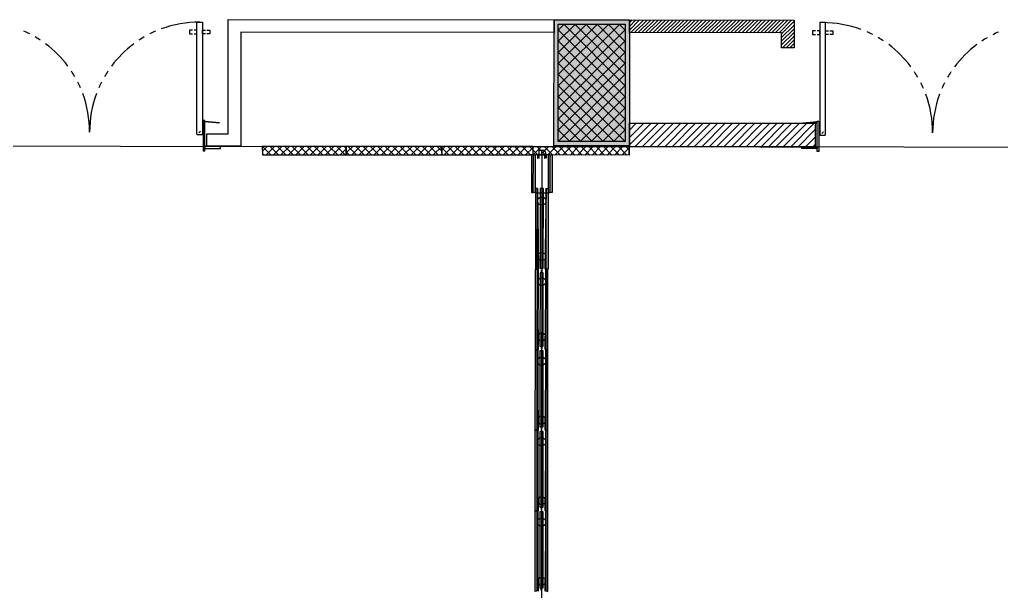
# Model space of a CAD drawing. Extents: x -957 to 3394, y -3 to 3008.
# Drawn here: x 1216.6 to 1677.1, y 1917.7 to 2185.8 of the extents above; entities that cross this region are included whole.
import ezdxf

# ---------------------------------------------------------------- set-up
doc = ezdxf.new("R2010")
doc.units = 0
doc.header["$MEASUREMENT"] = 0
for name, color, linetype in [('HATCHES', 7, 'CONTINUOUS'), ('PDF_0SKM_PENDENT_SPRINKLER', 7, 'CONTINUOUS'), ('PDF_FRAMING-COLUMN', 7, 'CONTINUOUS'), ('PDF_FRAMING-COLUMN_HATCH', 7, 'CONTINUOUS'), ('PDF_HATCH', 7, 'CONTINUOUS'), ('PDF_I-DOOR', 7, 'CONTINUOUS'), ('PDF_I-DOOR-OPEN', 7, 'CONTINUOUS'), ('PDF_I-ELE', 7, 'CONTINUOUS'), ('PDF_I-FURN-FIXD', 7, 'CONTINUOUS'), ('PDF_ID_LAYER', 7, 'CONTINUOUS'), ('PDF_SHREM-CAD_6_CABLE', 7, 'CONTINUOUS'), ('PDF_SHREM_ACOUSTIC_WALL', 7, 'CONTINUOUS'), ('PDF_SHREM_COMMENTS', 7, 'CONTINUOUS'), ('PDF_SHREM_STONE_QTY', 7, 'CONTINUOUS')]:
    doc.layers.add(name, color=color, linetype=linetype)

msp = doc.modelspace()

# ---------------------------------------------------------------- hatches: boundary and pattern name
at = {"layer": 'PDF_0SKM_PENDENT_SPRINKLER'}
for points in [[(1459.95, 2068.88), (1459.5, 2068.88), (1459.49, 2068.88), (1459.49, 2068.88), (1459.48, 2068.89), (1459.48, 2068.89), (1459.48, 2068.9), (1459.51, 2106.56), (1459.98, 2106.56)], [(1463.05, 2068.88), (1463.5, 2068.88), (1463.51, 2068.88), (1463.51, 2068.88), (1463.52, 2068.88), (1463.52, 2068.89), (1463.52, 2068.89), (1463.55, 2106.56), (1463.08, 2106.56)], [(1459.48, 2068.55), (1459.48, 2068.75), (1459.48, 2068.75), (1459.48, 2068.76), (1459.49, 2068.76), (1459.49, 2068.76), (1459.5, 2068.76), (1459.95, 2068.76), (1459.92, 2031.1), (1459.46, 2031.11), (1459.46, 2031.11), (1459.45, 2031.11), (1459.45, 2031.11), (1459.45, 2031.12), (1459.45, 2031.12)], [(1463.52, 2068.55), (1463.52, 2068.74), (1463.52, 2068.75), (1463.52, 2068.75), (1463.51, 2068.76), (1463.51, 2068.76), (1463.5, 2068.76), (1463.05, 2068.76), (1463.02, 2031.1), (1463.47, 2031.1), (1463.48, 2031.1), (1463.48, 2031.1), (1463.48, 2031.11), (1463.49, 2031.11), (1463.49, 2031.12)], [(1459.45, 2030.78), (1459.45, 2030.97), (1459.45, 2030.98), (1459.45, 2030.98), (1459.45, 2030.98), (1459.46, 2030.99), (1459.46, 2030.99), (1459.92, 2030.99), (1459.89, 1993.33), (1459.43, 1993.33), (1459.43, 1993.33), (1459.42, 1993.33), (1459.42, 1993.33), (1459.42, 1993.34), (1459.42, 1993.34)], [(1463.49, 2030.78), (1463.49, 2030.97), (1463.49, 2030.97), (1463.48, 2030.98), (1463.48, 2030.98), (1463.48, 2030.98), (1463.47, 2030.98), (1463.02, 2030.98), (1462.98, 1993.33), (1463.44, 1993.32), (1463.44, 1993.33), (1463.45, 1993.33), (1463.45, 1993.33), (1463.45, 1993.34), (1463.46, 1993.34)], [(1459.42, 1993), (1459.42, 1993.19), (1459.42, 1993.2), (1459.42, 1993.2), (1459.42, 1993.21), (1459.43, 1993.21), (1459.43, 1993.21), (1459.89, 1993.21), (1459.86, 1955.55), (1459.4, 1955.55), (1459.39, 1955.55), (1459.39, 1955.55), (1459.39, 1955.56), (1459.38, 1955.56), (1459.38, 1955.57)], [(1463.46, 1993), (1463.46, 1993.19), (1463.45, 1993.2), (1463.45, 1993.2), (1463.45, 1993.2), (1463.44, 1993.21), (1463.44, 1993.21), (1462.98, 1993.21), (1462.95, 1955.55), (1463.41, 1955.55), (1463.41, 1955.55), (1463.42, 1955.55), (1463.42, 1955.55), (1463.42, 1955.56), (1463.42, 1955.56)], [(1459.38, 1955.23), (1459.38, 1955.42), (1459.38, 1955.42), (1459.39, 1955.43), (1459.39, 1955.43), (1459.39, 1955.43), (1459.4, 1955.43), (1459.86, 1955.43), (1459.82, 1917.78), (1459.37, 1917.78), (1459.36, 1917.78), (1459.36, 1917.78), (1459.35, 1917.78), (1459.35, 1917.79), (1459.35, 1917.79)], [(1463.42, 1955.22), (1463.42, 1955.41), (1463.42, 1955.42), (1463.42, 1955.42), (1463.42, 1955.43), (1463.41, 1955.43), (1463.41, 1955.43), (1462.95, 1955.43), (1462.92, 1917.77), (1463.38, 1917.77), (1463.38, 1917.77), (1463.38, 1917.78), (1463.39, 1917.78), (1463.39, 1917.78), (1463.39, 1917.79)]]:
    msp.add_hatch(color=256, dxfattribs=at).paths.add_polyline_path(points)
at = {"layer": 'PDF_HATCH'}
for points in [[(1458.54, 2068.83), (1459.42, 2068.83), (1459.42, 2069.1), (1459.48, 2069.1), (1459.51, 2106.56), (1458.57, 2106.56)], [(1458.54, 2068.83), (1459.43, 2068.83), (1459.43, 2069.1), (1459.48, 2069.1), (1459.51, 2106.56), (1458.57, 2106.56)], [(1458.54, 2068.83), (1459.42, 2068.83), (1459.43, 2069.1), (1459.48, 2069.1), (1459.51, 2106.56), (1458.57, 2106.56)], [(1464.46, 2068.82), (1463.57, 2068.82), (1463.57, 2069.1), (1463.52, 2069.1), (1463.55, 2106.56), (1464.49, 2106.56)], [(1464.46, 2068.82), (1463.57, 2068.82), (1463.58, 2069.1), (1463.52, 2069.1), (1463.55, 2106.56), (1464.49, 2106.56)], [(1464.46, 2068.82), (1463.57, 2068.82), (1463.57, 2069.1), (1463.52, 2069.1), (1463.55, 2106.56), (1464.49, 2106.56)], [(1458.56, 2068.83), (1459.43, 2068.83), (1459.43, 2068.54), (1459.48, 2068.54), (1459.45, 2031.32), (1459.39, 2031.32), (1459.39, 2031.04), (1458.52, 2031.04)], [(1458.56, 2068.83), (1459.42, 2068.83), (1459.42, 2068.54), (1459.48, 2068.54), (1459.45, 2031.32), (1459.39, 2031.32), (1459.39, 2031.04), (1458.52, 2031.04)], [(1464.44, 2068.82), (1463.57, 2068.82), (1463.57, 2068.54), (1463.52, 2068.54), (1463.49, 2031.31), (1463.54, 2031.31), (1463.54, 2031.04), (1464.41, 2031.04)], [(1464.44, 2068.82), (1463.57, 2068.82), (1463.57, 2068.54), (1463.52, 2068.54), (1463.49, 2031.31), (1463.54, 2031.31), (1463.54, 2031.04), (1464.41, 2031.04)], [(1458.52, 2031.04), (1459.39, 2031.04), (1459.39, 2030.77), (1459.45, 2030.77), (1459.42, 1993.54), (1459.36, 1993.54), (1459.36, 1993.27), (1458.49, 1993.27)], [(1458.52, 2031.04), (1459.39, 2031.04), (1459.39, 2030.77), (1459.45, 2030.77), (1459.42, 1993.54), (1459.36, 1993.54), (1459.36, 1993.27), (1458.49, 1993.27)], [(1464.41, 2031.04), (1463.54, 2031.04), (1463.54, 2030.76), (1463.49, 2030.76), (1463.45, 1993.54), (1463.51, 1993.54), (1463.51, 1993.26), (1464.38, 1993.26)], [(1464.41, 2031.04), (1463.54, 2031.04), (1463.54, 2030.76), (1463.49, 2030.76), (1463.46, 1993.54), (1463.51, 1993.54), (1463.51, 1993.26), (1464.38, 1993.26)], [(1458.49, 1993.27), (1459.36, 1993.27), (1459.36, 1992.99), (1459.42, 1992.99), (1459.38, 1955.76), (1459.33, 1955.76), (1459.33, 1955.49), (1458.46, 1955.49)], [(1458.49, 1993.27), (1459.36, 1993.27), (1459.36, 1992.99), (1459.41, 1992.99), (1459.38, 1955.76), (1459.33, 1955.76), (1459.33, 1955.49), (1458.46, 1955.49)], [(1464.38, 1993.26), (1463.51, 1993.26), (1463.51, 1992.99), (1463.46, 1992.99), (1463.42, 1955.76), (1463.48, 1955.76), (1463.48, 1955.49), (1464.35, 1955.48)], [(1464.38, 1993.26), (1463.51, 1993.26), (1463.51, 1992.99), (1463.45, 1992.99), (1463.42, 1955.76), (1463.48, 1955.76), (1463.48, 1955.49), (1464.35, 1955.48)], [(1458.46, 1955.49), (1459.33, 1955.49), (1459.33, 1955.21), (1459.38, 1955.21), (1459.35, 1917.99), (1459.3, 1917.99), (1459.3, 1917.71), (1458.43, 1917.71)], [(1458.46, 1955.49), (1459.33, 1955.49), (1459.33, 1955.21), (1459.38, 1955.21), (1459.35, 1917.99), (1459.3, 1917.99), (1459.3, 1917.71), (1458.43, 1917.71)], [(1464.35, 1955.48), (1463.48, 1955.49), (1463.48, 1955.21), (1463.42, 1955.21), (1463.39, 1917.98), (1463.45, 1917.98), (1463.45, 1917.71), (1464.31, 1917.71)], [(1464.35, 1955.48), (1463.48, 1955.49), (1463.48, 1955.21), (1463.42, 1955.21), (1463.39, 1917.98), (1463.45, 1917.98), (1463.44, 1917.71), (1464.31, 1917.71)]]:
    msp.add_hatch(color=256, dxfattribs=at).paths.add_polyline_path(points)

# ---------------------------------------------------------------- linework, layer by layer
at = {"layer": 'HATCHES', "color": 253}
msp.add_lwpolyline([(712.53, 2126.9), (3285.08, 2124.7), (3284.08, 953.45), (711.53, 951.72), (712.53, 2126.9)], dxfattribs=at)
at = {"layer": 'PDF_0SKM_PENDENT_SPRINKLER'}
for points in [[(1436.69, 2126.33), (1442.67, 2126.32)], [(1463.62, 2122.72), (1462.92, 2124.46), (1460.17, 2124.46), (1460.17, 2122.73)], [(1458.57, 2104.75), (1457.58, 2104.76), (1457.59, 2122.45), (1458.59, 2122.45)], [(1458.51, 2122.45), (1458.49, 2104.76)], [(1464.49, 2104.75), (1465.49, 2104.75), (1465.5, 2122.45), (1464.51, 2122.45), (1458.55, 2122.45)], [(1459.53, 2122.45), (1460, 2122.45)], [(1459.84, 2122.45), (1459.56, 2122.45), (1459.56, 2120.86), (1459.64, 2120.86), (1459.68, 2120.9), (1459.68, 2122.27), (1459.74, 2122.33), (1459.74, 2122.33)], [(1459.74, 2122.27), (1459.8, 2122.33)], [(1459.8, 2122.17), (1459.8, 2122.27)], [(1459.8, 2122.09), (1459.88, 2122.17)], [(1459.88, 2122.09), (1459.98, 2122.09), (1459.98, 2121.78), (1460.17, 2121.78), (1460.17, 2120.9)], [(1460.15, 2122.27), (1460.15, 2122.21), (1459.92, 2122.21), (1459.92, 2122.27)], [(1460.21, 2120.86), (1460.27, 2120.86), (1460.27, 2121.9), (1460.09, 2121.9), (1460.09, 2122.09), (1460.27, 2122.09), (1460.27, 2122.33), (1462.83, 2122.33), (1462.83, 2122.09), (1463, 2122.09), (1463, 2121.89), (1462.83, 2121.89), (1462.82, 2120.86), (1462.88, 2120.86), (1462.92, 2120.9), (1462.92, 2121.77), (1463.12, 2121.77), (1463.12, 2122.09), (1463.22, 2122.09), (1463.3, 2122.17), (1463.3, 2122.27), (1463.36, 2122.33), (1463.36, 2122.33)], [(1460.17, 2120.86), (1460.21, 2120.9)], [(1460.23, 2122.45), (1462.87, 2122.45)], [(1461.55, 2122.73), (1460.55, 954.62)], [(1462.95, 2122.27), (1462.95, 2122.21), (1463.18, 2122.21), (1463.18, 2122.27)], [(1463.12, 2122.45), (1463.54, 2122.45), (1463.54, 2120.86), (1463.46, 2120.86)], [(1463.36, 2122.27), (1463.42, 2122.33)], [(1463.42, 2120.9), (1463.42, 2122.27)], [(1463.42, 2120.86), (1463.46, 2120.9)], [(1464.58, 2122.45), (1464.57, 2104.75)], [(1464.52, 2104.44), (1458.54, 2104.44)], [(1459.48, 2068.9), (1459.51, 2106.56), (1459.95, 2068.88), (1459.5, 2068.88)], [(1463.52, 2068.89), (1463.55, 2106.56), (1463.05, 2068.88), (1463.5, 2068.88)], [(1459.45, 2031.12), (1459.48, 2068.55), (1459.48, 2068.75)], [(1459.5, 2068.76), (1459.92, 2031.1), (1459.95, 2068.76)], [(1463.5, 2068.76), (1463.02, 2031.1)], [(1463.49, 2031.12), (1463.52, 2068.55), (1463.52, 2068.74)], [(1459.42, 1993.34), (1459.45, 2030.78), (1459.45, 2030.97)], [(1459.46, 2030.99), (1459.89, 1993.33), (1459.92, 2030.99)], [(1463.47, 2030.98), (1462.98, 1993.33)], [(1463.46, 1993.34), (1463.49, 2030.78), (1463.49, 2030.97)], [(1459.38, 1955.57), (1459.42, 1993), (1459.42, 1993.19)], [(1459.43, 1993.21), (1459.86, 1955.55), (1459.89, 1993.21)], [(1463.44, 1993.21), (1462.95, 1955.55)], [(1463.42, 1955.56), (1463.46, 1993), (1463.46, 1993.19)], [(1459.35, 1917.79), (1459.38, 1955.23), (1459.38, 1955.42)], [(1459.4, 1955.43), (1459.82, 1917.78), (1459.86, 1955.43)], [(1463.41, 1955.43), (1462.92, 1917.77)], [(1463.39, 1917.79), (1463.42, 1955.22), (1463.42, 1955.41)]]:
    msp.add_lwpolyline(points, dxfattribs=at)
for points in [[(1456.71, 2122.46), (1456.69, 2104.76), (1457.58, 2104.76), (1457.59, 2122.45)], [(1466.39, 2122.45), (1466.37, 2104.75), (1465.49, 2104.75), (1465.5, 2122.45)], [(1458.54, 2068.83), (1459.43, 2068.83), (1459.51, 2106.56), (1458.57, 2106.56)], [(1462.3, 2106.6), (1460.76, 2106.6), (1460.73, 2069.33), (1462.27, 2069.33)], [(1464.46, 2068.82), (1463.57, 2068.82), (1463.55, 2106.56), (1464.49, 2106.56)], [(1464.44, 2068.82), (1463.57, 2068.82), (1463.49, 2031.31), (1464.41, 2031.04)], [(1460.7, 2032.71), (1462.24, 2032.71), (1462.27, 2067.15), (1460.73, 2067.15)], [(1464.41, 2031.04), (1463.54, 2031.04), (1463.46, 1993.54), (1464.38, 1993.26)], [(1460.67, 1994.94), (1462.21, 1994.93), (1462.24, 2030.53), (1460.7, 2030.53)], [(1460.63, 1957.16), (1462.18, 1957.16), (1462.21, 1992.76), (1460.66, 1992.76)], [(1464.38, 1993.26), (1463.51, 1993.26), (1463.42, 1955.76), (1464.35, 1955.48)], [(1460.6, 1919.38), (1462.14, 1919.38), (1462.17, 1954.98), (1460.63, 1954.98)], [(1464.35, 1955.48), (1463.48, 1955.49), (1463.39, 1917.98), (1464.31, 1917.71)]]:
    msp.add_lwpolyline(points, close=True, dxfattribs=at)
for centre, radius in [((1461.53, 2100.7), 1.94), ((1461.51, 2074.74), 1.94), ((1461.5, 2062.94), 1.97), ((1461.47, 2036.98), 1.97), ((1461.46, 2025.67), 1.97), ((1461.44, 1998.02), 1.97), ((1461.43, 1987.9), 1.97), ((1461.41, 1960.25), 1.97), ((1461.4, 1950.12), 1.97), ((1461.38, 1922.47), 1.97)]:
    msp.add_circle(centre, radius, dxfattribs=at)
for centre, radius, start, end in [((1459.5, 2068.9), 0.0157, 180.0731, 270.0961), ((1459.5, 2068.75), 0.0157, 89.8057, 179.8291), ((1463.5, 2068.89), 0.0157, 270.0159, 359.8861), ((1463.5, 2068.74), 0.0157, 0.0159, 89.8862), ((1459.46, 2031.12), 0.0157, 180.0728, 270.0962), ((1459.46, 2030.97), 0.0158, 90.0333, 179.8689), ((1463.47, 2031.12), 0.0157, 270.0158, 359.8861), ((1463.47, 2030.97), 0.0158, 359.9767, 89.658), ((1459.43, 1993.34), 0.0157, 179.8628, 270.0392), ((1459.43, 1993.19), 0.0157, 89.8059, 179.829), ((1463.44, 1993.34), 0.0157, 270.073, 0.0963), ((1463.44, 1993.19), 0.0157, 0.0156, 89.8862), ((1459.4, 1955.57), 0.0157, 179.8628, 270.0392), ((1459.4, 1955.42), 0.0157, 89.8059, 179.829), ((1463.41, 1955.56), 0.0157, 270.0729, 0.0963), ((1463.41, 1955.41), 0.0157, 0.0157, 89.8864), ((1459.37, 1917.79), 0.0157, 179.8628, 270.0391), ((1463.38, 1917.79), 0.0157, 270.073, 0.0961)]:
    msp.add_arc(centre, radius, start, end, dxfattribs=at)
for points in [[(1457.58, 2104.76), (1458.49, 2104.76), (1457.59, 2122.45), (1458.51, 2122.45)], [(1458.49, 2104.75), (1458.57, 2104.75), (1458.51, 2122.45), (1458.59, 2122.45)], [(1464.57, 2104.75), (1464.49, 2104.75), (1464.58, 2122.45), (1464.51, 2122.45)], [(1465.49, 2104.75), (1464.57, 2104.75), (1465.5, 2122.45), (1464.58, 2122.45)], [(1462.3, 2106.6), (1460.76, 2106.6), (1462.27, 2069.33), (1460.73, 2069.33)], [(1462.24, 2032.71), (1462.27, 2067.15), (1460.7, 2032.71), (1460.73, 2067.15)], [(1462.21, 1994.93), (1462.24, 2030.53), (1460.67, 1994.94), (1460.7, 2030.53)], [(1462.18, 1957.16), (1462.21, 1992.76), (1460.63, 1957.16), (1460.66, 1992.76)], [(1462.14, 1919.38), (1462.17, 1954.98), (1460.6, 1919.38), (1460.63, 1954.98)]]:
    msp.add_solid(points, dxfattribs=at)
at = {"layer": 'PDF_FRAMING-COLUMN'}
for points in [[(1467.29, 2185.65), (1502.69, 2185.62), (1502.64, 2126.62), (1467.24, 2126.65)], [(1469.25, 2183.68), (1500.72, 2183.65), (1500.67, 2128.59), (1469.21, 2128.62)]]:
    msp.add_lwpolyline(points, close=True, dxfattribs=at)
at = {"layer": 'PDF_FRAMING-COLUMN_HATCH'}
for points in [[(1469.23, 2159.99), (1492.94, 2183.66)], [(1469.23, 2154.78), (1498.16, 2183.66)], [(1469.24, 2170.42), (1482.51, 2183.67)], [(1469.24, 2165.21), (1487.73, 2183.67)], [(1469.25, 2180.85), (1472.08, 2183.68)], [(1469.25, 2175.64), (1477.3, 2183.67)], [(1500.69, 2154.75), (1471.82, 2183.68)], [(1500.7, 2159.97), (1477.03, 2183.68)], [(1500.7, 2165.18), (1482.25, 2183.67)], [(1500.71, 2170.4), (1487.46, 2183.67)], [(1500.71, 2175.61), (1492.68, 2183.66)], [(1500.72, 2180.83), (1497.89, 2183.66)], [(1469.22, 2149.57), (1500.72, 2181)], [(1500.69, 2149.54), (1469.25, 2181.03)], [(1469.22, 2144.35), (1500.71, 2175.79)], [(1500.68, 2144.32), (1469.25, 2175.82)], [(1469.22, 2139.14), (1500.71, 2170.57)], [(1500.68, 2139.11), (1469.24, 2170.6)], [(1469.21, 2133.92), (1500.7, 2165.36)], [(1500.68, 2133.9), (1469.24, 2165.39)], [(1469.21, 2128.71), (1500.7, 2160.15)], [(1500.67, 2128.68), (1469.23, 2160.17)], [(1495.55, 2128.6), (1469.23, 2154.96)], [(1474.33, 2128.61), (1500.69, 2154.93)], [(1490.33, 2128.6), (1469.23, 2149.74)], [(1479.55, 2128.61), (1500.69, 2149.72)], [(1485.12, 2128.61), (1469.22, 2144.53)], [(1484.76, 2128.61), (1500.68, 2144.5)], [(1479.9, 2128.61), (1469.22, 2139.31)], [(1489.98, 2128.6), (1500.68, 2139.29)], [(1474.69, 2128.61), (1469.21, 2134.1)], [(1495.19, 2128.6), (1500.68, 2134.07)], [(1469.47, 2128.62), (1469.21, 2128.89)], [(1500.41, 2128.59), (1500.67, 2128.86)]]:
    msp.add_lwpolyline(points, dxfattribs=at)
for points in [[(1467.29, 2185.65), (1502.69, 2185.62), (1467.24, 2126.65), (1502.64, 2126.62)], [(1469.25, 2183.68), (1500.72, 2183.65), (1469.21, 2128.62), (1500.67, 2128.59)]]:
    msp.add_solid(points, dxfattribs=at)
at = {"layer": 'PDF_HATCH'}
for points in [[(1502.68, 2182.59), (1505.72, 2185.62)], [(1502.68, 2180.85), (1507.45, 2185.62)], [(1502.69, 2184.33), (1503.98, 2185.62)], [(1503.29, 2179.72), (1509.19, 2185.61)], [(1505.03, 2179.72), (1510.93, 2185.61)], [(1506.76, 2179.72), (1512.67, 2185.61)], [(1508.5, 2179.71), (1514.41, 2185.61)], [(1510.24, 2179.71), (1516.14, 2185.61)], [(1511.98, 2179.71), (1517.88, 2185.61)], [(1513.72, 2179.71), (1519.62, 2185.61)], [(1515.45, 2179.71), (1521.36, 2185.6)], [(1517.19, 2179.71), (1523.1, 2185.6)], [(1518.93, 2179.71), (1524.84, 2185.6)], [(1520.67, 2179.7), (1526.57, 2185.6)], [(1522.41, 2179.7), (1528.31, 2185.6)], [(1524.15, 2179.7), (1530.05, 2185.6)], [(1525.88, 2179.7), (1531.79, 2185.59)], [(1527.62, 2179.7), (1533.53, 2185.59)], [(1529.36, 2179.7), (1535.26, 2185.59)], [(1531.1, 2179.7), (1537, 2185.59)], [(1532.84, 2179.69), (1538.74, 2185.59)], [(1534.57, 2179.69), (1540.48, 2185.59)], [(1536.31, 2179.69), (1542.22, 2185.59)], [(1538.05, 2179.69), (1543.96, 2185.58)], [(1539.79, 2179.69), (1545.69, 2185.58)], [(1541.53, 2179.69), (1547.43, 2185.58)], [(1543.27, 2179.69), (1549.17, 2185.58)], [(1545, 2179.68), (1550.91, 2185.58)], [(1546.74, 2179.68), (1552.65, 2185.58)], [(1548.48, 2179.68), (1554.38, 2185.58)], [(1550.22, 2179.68), (1556.12, 2185.57)], [(1551.96, 2179.68), (1557.86, 2185.57)], [(1553.69, 2179.68), (1559.6, 2185.57)], [(1555.43, 2179.67), (1561.34, 2185.57)], [(1557.17, 2179.67), (1563.08, 2185.57)], [(1558.91, 2179.67), (1564.81, 2185.57)], [(1560.65, 2179.67), (1566.55, 2185.56)], [(1562.39, 2179.67), (1568.29, 2185.56)], [(1564.12, 2179.67), (1570.03, 2185.56)], [(1565.86, 2179.67), (1571.77, 2185.56)], [(1567.6, 2179.66), (1573.5, 2185.56)], [(1569.34, 2179.66), (1575.24, 2185.56)], [(1571.08, 2179.66), (1576.98, 2185.56)], [(1572.81, 2179.66), (1578.72, 2185.55)], [(1573.85, 2178.96), (1579.75, 2184.85)], [(1573.85, 2177.22), (1579.75, 2183.11)], [(1573.84, 2173.74), (1579.75, 2179.64)], [(1573.85, 2175.48), (1579.75, 2181.37)], [(1574.42, 2172.58), (1579.75, 2177.9)], [(1576.16, 2172.58), (1579.75, 2176.16)], [(1577.9, 2172.58), (1579.74, 2174.42)], [(1579.63, 2172.57), (1579.74, 2172.68)], [(1502.64, 2134.01), (1505.87, 2137.24)], [(1502.64, 2130.54), (1509.35, 2137.24)], [(1502.64, 2127.06), (1512.83, 2137.23)], [(1505.28, 2126.23), (1516.3, 2137.23)], [(1508.76, 2126.23), (1519.78, 2137.23)], [(1512.23, 2126.22), (1523.26, 2137.23)], [(1515.71, 2126.22), (1526.73, 2137.22)], [(1519.19, 2126.22), (1530.21, 2137.22)], [(1522.66, 2126.21), (1533.69, 2137.22)], [(1526.14, 2126.21), (1537.16, 2137.21)], [(1529.62, 2126.21), (1540.64, 2137.21)], [(1533.09, 2126.2), (1544.11, 2137.21)], [(1536.57, 2126.2), (1547.59, 2137.2)], [(1540.05, 2126.2), (1551.07, 2137.2)], [(1543.52, 2126.2), (1554.54, 2137.2)], [(1547, 2126.19), (1558.02, 2137.2)], [(1550.47, 2126.19), (1561.5, 2137.19)], [(1553.95, 2126.19), (1564.97, 2137.19)], [(1557.43, 2126.18), (1568.45, 2137.19)], [(1560.9, 2126.18), (1571.93, 2137.18)], [(1564.38, 2126.18), (1575.4, 2137.18)], [(1567.86, 2126.18), (1578.88, 2137.18)], [(1571.33, 2126.17), (1582.35, 2137.18)], [(1574.81, 2126.17), (1585.83, 2137.17)], [(1578.28, 2126.17), (1589.31, 2137.17)], [(1581.76, 2126.16), (1589.82, 2134.21)], [(1585.24, 2126.16), (1589.82, 2130.73)], [(1331.06, 2122.44), (1330.5, 2123)], [(1330.51, 2124.17), (1332.72, 2126.38)], [(1334.53, 2122.44), (1330.6, 2126.38)], [(1332.26, 2122.44), (1336.19, 2126.37)], [(1338.01, 2122.44), (1334.08, 2126.38)], [(1335.73, 2122.44), (1339.67, 2126.37)], [(1341.49, 2122.44), (1337.56, 2126.37)], [(1339.21, 2122.44), (1343.15, 2126.37)], [(1344.96, 2122.43), (1341.03, 2126.37)], [(1342.69, 2122.43), (1346.62, 2126.36)], [(1348.44, 2122.43), (1344.51, 2126.37)], [(1346.16, 2122.43), (1350.1, 2126.36)], [(1351.92, 2122.43), (1347.99, 2126.36)], [(1349.64, 2122.43), (1353.58, 2126.36)], [(1355.39, 2122.42), (1351.46, 2126.36)], [(1353.12, 2122.43), (1357.05, 2126.36)], [(1358.87, 2122.42), (1354.94, 2126.36)], [(1356.59, 2122.42), (1360.53, 2126.35)], [(1362.34, 2122.42), (1358.41, 2126.35)], [(1360.07, 2122.42), (1364, 2126.35)], [(1365.82, 2122.41), (1361.89, 2126.35)], [(1363.54, 2122.42), (1367.48, 2126.35)], [(1369.3, 2122.41), (1365.37, 2126.35)], [(1367.02, 2122.41), (1369.83, 2125.22)], [(1369.83, 2125.36), (1368.84, 2126.35)], [(1369.83, 2123.29), (1372.89, 2126.34)], [(1371.23, 2122.41), (1369.83, 2123.81)], [(1374.7, 2122.41), (1370.77, 2126.34)], [(1372.43, 2122.41), (1376.36, 2126.34)], [(1378.18, 2122.4), (1374.25, 2126.34)], [(1375.9, 2122.41), (1379.84, 2126.34)], [(1381.66, 2122.4), (1377.73, 2126.34)], [(1379.38, 2122.4), (1383.32, 2126.33)], [(1385.13, 2122.4), (1381.2, 2126.33)], [(1382.85, 2122.4), (1386.79, 2126.33)], [(1388.61, 2122.4), (1384.68, 2126.33)], [(1386.33, 2122.4), (1390.27, 2126.33)], [(1392.08, 2122.39), (1388.15, 2126.33)], [(1389.81, 2122.39), (1393.74, 2126.32)], [(1395.56, 2122.39), (1391.63, 2126.33)], [(1393.28, 2122.39), (1397.22, 2126.32)], [(1399.04, 2122.39), (1395.11, 2126.32)], [(1396.76, 2122.39), (1400.7, 2126.32)], [(1402.51, 2122.38), (1398.58, 2126.32)], [(1400.24, 2122.39), (1404.17, 2126.32)], [(1405.99, 2122.38), (1402.06, 2126.32)], [(1403.71, 2122.38), (1407.65, 2126.31)], [(1409.47, 2122.38), (1405.54, 2126.31)], [(1407.19, 2122.38), (1411.13, 2126.31)], [(1412.94, 2122.37), (1409.01, 2126.31)], [(1410.67, 2122.38), (1414.6, 2126.31)], [(1414.66, 2124.13), (1412.49, 2126.31)], [(1414.14, 2122.37), (1414.66, 2122.89)], [(1414.66, 2124.82), (1416.15, 2126.3)], [(1417.97, 2122.37), (1414.66, 2125.68)], [(1415.69, 2122.37), (1419.63, 2126.3)], [(1421.44, 2122.37), (1417.51, 2126.3)], [(1419.17, 2122.37), (1423.1, 2126.3)], [(1424.92, 2122.36), (1420.99, 2126.3)], [(1422.64, 2122.37), (1426.58, 2126.3)], [(1428.39, 2122.36), (1424.47, 2126.3)], [(1426.12, 2122.36), (1430.05, 2126.29)], [(1431.87, 2122.36), (1427.94, 2126.29)], [(1429.59, 2122.36), (1433.53, 2126.29)], [(1435.35, 2122.36), (1431.42, 2126.29)], [(1433.07, 2122.36), (1437.01, 2126.29)], [(1438.82, 2122.35), (1434.89, 2126.29)], [(1436.55, 2122.35), (1440.48, 2126.28)], [(1442.3, 2122.35), (1438.37, 2126.29)], [(1440.02, 2122.35), (1443.96, 2126.28)], [(1445.78, 2122.35), (1441.85, 2126.28)], [(1443.5, 2122.35), (1447.44, 2126.28)], [(1449.25, 2122.34), (1445.32, 2126.28)], [(1446.98, 2122.35), (1450.91, 2126.28)], [(1452.73, 2122.34), (1448.8, 2126.28)], [(1450.45, 2122.34), (1454.39, 2126.27)], [(1456.21, 2122.34), (1452.28, 2126.27)], [(1453.93, 2122.34), (1457.5, 2125.9), (1457.87, 2126.27)], [(1459.68, 2122.33), (1457.49, 2124.53), (1455.75, 2126.27)], [(1457.41, 2122.34), (1457.49, 2122.42), (1461.34, 2126.27)], [(1463.16, 2122.33), (1459.23, 2126.27)], [(1460.88, 2122.33), (1464.82, 2126.26)], [(1461.28, 2123.4), (1461.74, 2123.4)], [(1466.63, 2122.33), (1462.7, 2126.27)], [(1464.36, 2122.33), (1468.29, 2126.26)], [(1470.11, 2122.33), (1466.18, 2126.26)], [(1467.83, 2122.33), (1471.77, 2126.26)], [(1473.59, 2122.32), (1469.66, 2126.26)], [(1471.31, 2122.32), (1475.25, 2126.25)], [(1477.06, 2122.32), (1473.13, 2126.26)], [(1474.79, 2122.32), (1478.72, 2126.25)], [(1480.54, 2122.32), (1476.61, 2126.25)], [(1478.26, 2122.32), (1482.2, 2126.25)], [(1484.02, 2122.31), (1480.09, 2126.25)], [(1481.74, 2122.32), (1485.68, 2126.25)], [(1487.49, 2122.31), (1483.56, 2126.25)], [(1485.22, 2122.31), (1489.15, 2126.24)], [(1490.97, 2122.31), (1487.04, 2126.24)], [(1488.69, 2122.31), (1492.63, 2126.24)], [(1494.45, 2122.3), (1490.52, 2126.24)], [(1492.17, 2122.31), (1496.1, 2126.24)], [(1497.92, 2122.3), (1493.99, 2126.24)], [(1495.64, 2122.3), (1499.58, 2126.23)], [(1501.4, 2122.3), (1497.47, 2126.24)], [(1499.12, 2122.3), (1502.52, 2125.7)], [(1502.52, 2124.65), (1500.94, 2126.23)], [(1588.71, 2126.16), (1589.81, 2127.25)], [(1459.83, 2122.69), (1460.23, 2122.27), (1459.91, 2122.69)], [(1459.84, 2122.27), (1460.23, 2122.69), (1459.92, 2122.27)], [(1459.84, 2122.69), (1460.23, 2122.27), (1459.92, 2122.69)], [(1463.18, 2122.27), (1462.86, 2122.69), (1463.26, 2122.27)], [(1463.18, 2122.69), (1462.87, 2122.27), (1463.26, 2122.69)], [(1463.18, 2122.27), (1462.87, 2122.69), (1463.26, 2122.27)], [(1461.3, 2067.87), (1461.76, 2067.87)], [(1461.3, 2067.87), (1461.76, 2067.87)], [(1461.1, 2031.76), (1461.83, 2031.87)], [(1461.1, 2031.87), (1461.83, 2031.76)], [(1461.27, 2031.99), (1461.73, 2031.99)], [(1461.27, 2031.99), (1461.73, 2031.99)], [(1461.07, 1993.98), (1461.79, 1994.1)], [(1461.07, 1994.1), (1461.79, 1993.98)], [(1461.24, 1994.21), (1461.7, 1994.21)], [(1461.24, 1994.21), (1461.7, 1994.21)], [(1461.04, 1956.2), (1461.76, 1956.32)], [(1461.04, 1956.32), (1461.76, 1956.2)], [(1461.21, 1956.44), (1461.67, 1956.44)], [(1461.21, 1956.44), (1461.67, 1956.44)], [(1461, 1918.55), (1461.73, 1918.43)], [(1461, 1918.43), (1461.73, 1918.54)], [(1461.18, 1918.66), (1461.64, 1918.66)], [(1461.18, 1918.66), (1461.64, 1918.66)]]:
    msp.add_lwpolyline(points, dxfattribs=at)
for points in [[(1461.92, 2123.44), (1461.19, 2123.33)], [(1458.56, 2068.83), (1459.43, 2068.83), (1459.45, 2031.32), (1458.52, 2031.04)], [(1458.56, 2068.83), (1459.42, 2068.83), (1459.45, 2031.32), (1458.52, 2031.04)], [(1461.86, 2067.95), (1461.13, 2067.83)], [(1461.86, 2067.95), (1461.13, 2067.83)], [(1461.86, 2068), (1461.14, 2068.12)], [(1461.87, 2068.12), (1461.14, 2068)], [(1461.87, 2068), (1461.14, 2068.12)], [(1458.52, 2031.04), (1459.39, 2031.04), (1459.42, 1993.54), (1458.49, 1993.27)], [(1458.52, 2031.04), (1459.39, 2031.04), (1459.42, 1993.54), (1458.49, 1993.27)], [(1461.83, 2032.03), (1461.1, 2031.91)], [(1461.83, 2032.03), (1461.1, 2031.91)], [(1461.79, 1994.26), (1461.07, 1994.14)], [(1461.79, 1994.14), (1461.07, 1994.26)], [(1458.49, 1993.27), (1459.36, 1993.27), (1459.38, 1955.76), (1458.46, 1955.49)], [(1458.49, 1993.27), (1459.36, 1993.27), (1459.38, 1955.76), (1458.46, 1955.49)], [(1458.46, 1955.49), (1459.33, 1955.49), (1459.35, 1917.99), (1458.43, 1917.71)], [(1458.46, 1955.49), (1459.33, 1955.49), (1459.35, 1917.99), (1458.43, 1917.71)], [(1461.76, 1956.48), (1461.04, 1956.36)], [(1461.76, 1956.36), (1461.04, 1956.48)], [(1461.73, 1918.7), (1461, 1918.59)], [(1461.73, 1918.59), (1461, 1918.7)]]:
    msp.add_lwpolyline(points, close=True, dxfattribs=at)
for points in [[(1456.7, 2122.46), (1457.59, 2122.45), (1456.69, 2104.76), (1457.57, 2104.76)], [(1456.71, 2122.46), (1457.59, 2122.45), (1456.69, 2104.76), (1457.58, 2104.76)], [(1456.71, 2122.46), (1457.59, 2122.45), (1456.69, 2104.76), (1457.58, 2104.76)], [(1466.37, 2104.75), (1465.48, 2104.75), (1466.38, 2122.45), (1465.5, 2122.45)], [(1466.37, 2104.75), (1465.48, 2104.75), (1466.38, 2122.45), (1465.5, 2122.45)], [(1466.37, 2104.75), (1465.49, 2104.75), (1466.39, 2122.45), (1465.5, 2122.45)]]:
    msp.add_solid(points, dxfattribs=at)
at = {"layer": 'PDF_I-DOOR'}
for points in [[(1299.77, 2132.15), (1299.81, 2184.63), (1302.4, 2184.62), (1302.36, 2132.15, -0.414216), (1302.01, 2131.81), (1300.11, 2131.81, -0.414172)], [(1594.56, 2131.9), (1594.61, 2184.37), (1592.02, 2184.38), (1591.97, 2131.9, 0.414216), (1592.32, 2131.56), (1594.22, 2131.56, 0.414172)]]:
    msp.add_lwpolyline(points, format="xyb", close=True, dxfattribs=at)
for points in [[(1297.71, 2180.83), (1296.36, 2180.83), (1296.36, 2179.11), (1297.71, 2179.11)], [(1298.45, 2179.11), (1299.81, 2179.1), (1299.8, 2180.83), (1298.45, 2180.83)], [(1303.75, 2179.1), (1302.4, 2179.1), (1302.4, 2180.83), (1303.76, 2180.83)], [(1304.5, 2180.83), (1305.85, 2180.83), (1305.85, 2179.1), (1304.49, 2179.1)], [(1589.92, 2180.58), (1588.56, 2180.58), (1588.56, 2178.86), (1589.92, 2178.86)], [(1590.66, 2178.86), (1592.01, 2178.85), (1592.01, 2180.58), (1590.66, 2180.58)], [(1595.96, 2178.85), (1594.6, 2178.85), (1594.61, 2180.58), (1595.97, 2180.58)], [(1596.7, 2180.58), (1598.06, 2180.58), (1598.06, 2178.85), (1596.7, 2178.85)], [(1310.39, 2137.41), (1303.56, 2138.1), (1310.39, 2137.41)], [(1301.41, 2133.36), (1300.72, 2132.67)], [(1592.92, 2132.42), (1593.61, 2133.11)]]:
    msp.add_lwpolyline(points, dxfattribs=at)
for points in [[(1303.55, 2124.21), (1303.56, 2138.45), (1302.79, 2138.45), (1302.78, 2124.21)], [(1590.78, 2137.17), (1589.82, 2137.17), (1589.81, 2126.16), (1590.77, 2126.16)]]:
    msp.add_lwpolyline(points, close=True, dxfattribs=at)
at = {"layer": 'PDF_I-DOOR-OPEN'}
for points in [[(1252.69, 2151.12, 0.089834), (1249.45, 2133.06, 0.089834), (1246.25, 2151.12)], [(1648.11, 2150.78, 0.089834), (1644.88, 2132.72, 0.089831), (1641.68, 2150.78)]]:
    msp.add_lwpolyline(points, format="xyb", dxfattribs=at)
for centre, radius, start, end in [((1300.92, 2133.16), 51.46, 89.7875, 110.3203), ((1593.42, 2132.91), 51.46, 69.5817, 90.1145), ((1197.96, 2133.18), 51.54, 63.0164, 66.2955), ((1300.95, 2133.09), 51.54, 113.6059, 116.885), ((1593.38, 2132.84), 51.54, 63.017, 66.2961), ((1696.37, 2132.75), 51.54, 113.6064, 116.8856), ((1197.99, 2133.26), 51.45, 56.4452, 59.7298), ((1197.99, 2133.25), 51.46, 36.7407, 53.1613), ((1300.92, 2133.16), 51.46, 126.7412, 143.1612), ((1300.91, 2133.17), 51.45, 120.1729, 123.4576), ((1593.42, 2132.92), 51.45, 56.4444, 59.7291), ((1593.42, 2132.91), 51.46, 36.7408, 53.1608), ((1696.34, 2132.82), 51.46, 126.7407, 143.1613), ((1696.36, 2132.8), 51.49, 120.1733, 123.4557), ((1197.97, 2133.24), 51.49, 30.1733, 33.4557), ((1300.94, 2133.15), 51.49, 146.4463, 149.7287), ((1593.39, 2132.9), 51.49, 30.1733, 33.4557), ((1696.37, 2132.81), 51.49, 146.4463, 149.7287), ((1198.05, 2133.28), 51.39, 23.6011, 26.8897), ((1300.91, 2133.17), 51.45, 153.0129, 156.2977), ((1593.43, 2132.92), 51.45, 23.6043, 26.8891), ((1696.28, 2132.85), 51.39, 153.0123, 156.3009)]:
    msp.add_arc(centre, radius, start, end, dxfattribs=at)
at = {"layer": 'PDF_I-ELE'}
msp.add_lwpolyline([(1589.82, 2137.17), (1589.81, 2126.16)], dxfattribs=at)
at = {"layer": 'PDF_I-FURN-FIXD'}
for points in [[(1310.84, 2126.39), (1303.55, 2126.4), (1303.55, 2125.42), (1310.84, 2125.41)], [(1583.48, 2126.16), (1590.77, 2126.16), (1590.77, 2125.41), (1583.48, 2125.41)]]:
    msp.add_lwpolyline(points, close=True, dxfattribs=at)
msp.add_lwpolyline([(1563.81, 2126.18), (1583.48, 2126.16)], dxfattribs=at)
at = {"layer": 'PDF_ID_LAYER'}
msp.add_lwpolyline([(1369.83, 2126.34), (1330.47, 2126.38), (1330.5, 2122.44), (1369.83, 2122.41), (1369.83, 2126.34), (1369.83, 2122.41)], dxfattribs=at)
for points in [[(1369.83, 2122.41), (1414.66, 2122.37), (1414.66, 2126.31), (1369.83, 2126.34)], [(1414.66, 2122.37), (1457.49, 2122.34), (1457.5, 2126.27), (1414.66, 2126.31)], [(1502.52, 2122.3), (1457.49, 2122.34), (1457.5, 2126.27), (1502.52, 2126.23)], [(1502.52, 2122.3), (1502.52, 2126.62)]]:
    msp.add_lwpolyline(points, close=True, dxfattribs=at)
at = {"layer": 'PDF_SHREM-CAD_6_CABLE', "color": 253}
msp.add_lwpolyline([(712.53, 2126.9), (3285.08, 2124.7), (3284.08, 949.12), (711.53, 951.32)], close=True, dxfattribs=at)
at = {"layer": 'PDF_SHREM_ACOUSTIC_WALL'}
for points in [[(1320.41, 2179.88), (1320.37, 2126.39), (1304.51, 2126.4), (1304.51, 2132.3), (1314.47, 2132.29), (1314.52, 2185.78), (1467.29, 2185.65), (1467.28, 2179.75)], [(1589.81, 2126.16), (1502.64, 2126.23), (1502.65, 2137.24), (1589.82, 2137.17)]]:
    msp.add_lwpolyline(points, close=True, dxfattribs=at)
at = {"layer": 'PDF_SHREM_COMMENTS'}
msp.add_lwpolyline([(1579.94, 2172.57), (1574.04, 2172.58), (1574.05, 2179.66), (1502.68, 2179.72), (1502.69, 2185.62), (1579.95, 2185.55)], close=True, dxfattribs=at)
at = {"layer": 'PDF_SHREM_STONE_QTY'}
msp.add_lwpolyline([(1583.95, 2137.17), (1590.78, 2137.86), (1583.95, 2137.17)], dxfattribs=at)
msp.add_lwpolyline([(1590.77, 2123.96), (1590.78, 2138.2), (1591.55, 2138.2), (1591.54, 2123.96)], close=True, dxfattribs=at)

doc.saveas('drawing.dxf')
